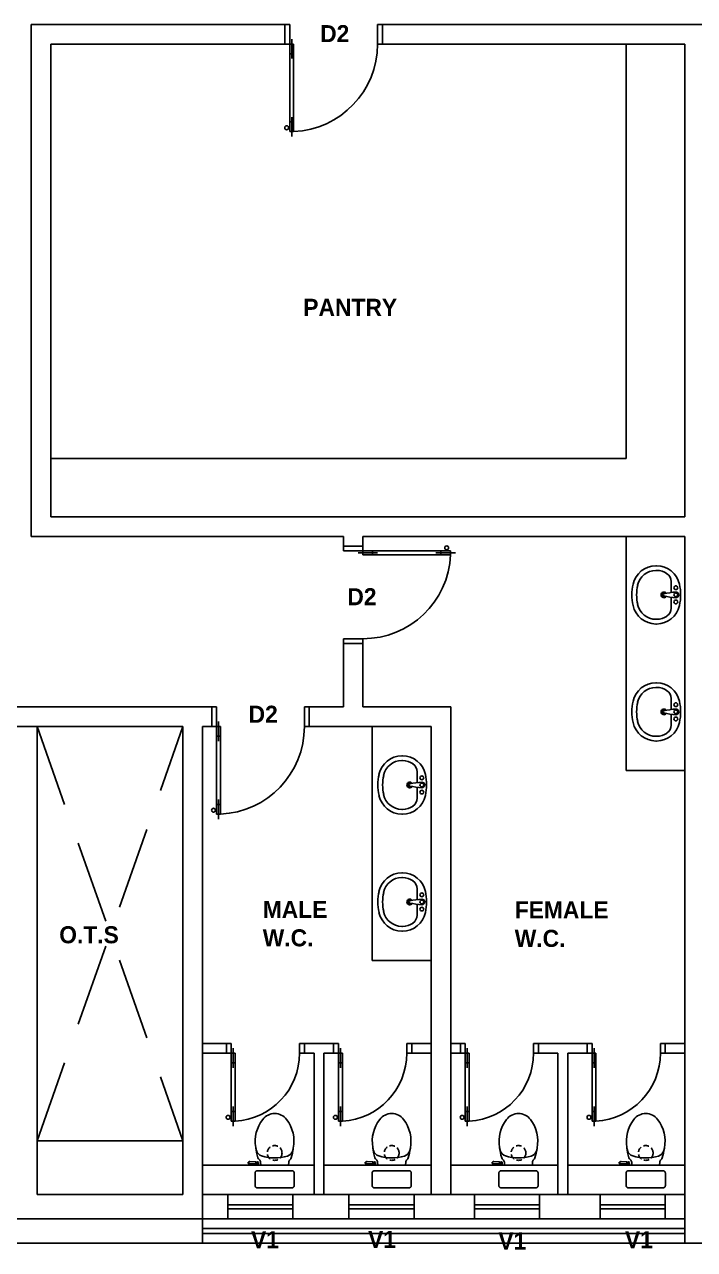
# Model space of a CAD drawing. Header units: inches. Extents: x 484217 to 497210, y -26946 to -21493.
# Drawn here: x 491278 to 491587, y -26458 to -25893 of the extents above; entities that cross this region are included whole.
import ezdxf

# ---------------------------------------------------------------- set-up
doc = ezdxf.new("R2010")
doc.units = ezdxf.units.IN
doc.header["$LTSCALE"] = 20
doc.header["$MEASUREMENT"] = 0
doc.linetypes.add('HIDDEN', pattern=[9.525, 6.35, -3.175])
doc.linetypes.add('HIDDEN2', pattern=[0.1875, 0.125, -0.0625])
for name, color, linetype in [('A-DIMENSION', 4, 'Continuous'), ('A-Door', 1, 'Continuous'), ('A-fixt', 6, 'Continuous'), ('A-GLASS', 4, 'Continuous'), ('A-STAIR', 1, 'Continuous'), ('A-STAIRS', 1, 'Continuous'), ('A-WALL', 7, 'Continuous'), ('FITS', 3, 'Continuous'), ('HOLE', 2, 'HIDDEN2'), ('I-WALL-FULL', 5, 'Continuous'), ('ventilation', 191, 'Continuous')]:
    doc.layers.add(name, color=color, linetype=linetype)
doc.layers.add('I-ANNO-TEXT', color=7, linetype='Continuous', lineweight=18)
doc.styles.add('MICRO', font='')
doc.styles.get('MICRO').set_extended_font_data('MicrogrammaSSi', bold=True)

# ---------------------------------------------------------------- blocks, each defined once
blk = doc.blocks.new('2D-L100')
at = {"layer": 'A-Door'}
for p, q in [((0.07, 0.949), (0.07, 1.149)), ((0.038, 1.067), (0.05, 1.067)), ((0.038, 1.051), (0.05, 1.051)), ((0.09, 1.099), (0.05, 1.099)), ((0.05, 0.2), (0.05, 1.099)), ((0.09, 0.2), (0.09, 1.099)), ((0.09, 0.999), (0.05, 0.999)), ((0.05, 0.3), (0.09, 0.3)), ((0.07, 0.35), (0.07, 0.15)), ((0.05, 0.2), (0, 0.2)), ((0, 0.2), (0, 0)), ((0.05, 0.2), (0.09, 0.2)), ((0.05, 0), (0.05, 0.2)), ((0.95, 0.2), (1, 0.2)), ((0.95, 0), (0.95, 0.2)), ((1, 0.2), (1, 0)), ((0, 0), (0.05, 0)), ((1, 0), (0.95, 0))]:
    blk.add_line(p, q, dxfattribs=at)
blk.add_circle((0.018, 1.059), 0.02, dxfattribs=at)
blk.add_arc((0.05, 0.2), 0.9, 0, 87.4527, dxfattribs=at)
blk = doc.blocks.new('washe02')
at = {"layer": 'A-fixt'}
for p, q in [((-0.024, -0.097), (-0.136, -0.097)), ((0.136, -0.097), (0.024, -0.097)), ((-0.299, -0.247), (-0.299, -0.253)), ((-0.25, -0.247), (-0.25, -0.253)), ((0.25, -0.253), (0.25, -0.247))]:
    blk.add_line(p, q, dxfattribs=at)
for centre in [(-0.073, -0.049), (0, -0.049), (0.073, -0.049)]:
    blk.add_circle(centre, 0.0195, dxfattribs=at)
for centre, radius, start, end in [((-0.056, -0.249), 0.243, 102.5792, 179.3394), ((-0.136, -0.195), 0.0973, 90, 145.7108), ((0, -0.5), 0.5, 90, 102.5792), ((0, -0.049), 0.0292, 0, 180), ((0.941, 0.028), 0.973, 184.5022, 191.8586), ((0, -0.5), 0.5, 77.4208, 90), ((-0.941, 0.028), 0.973, 348.1414, 355.4978), ((0.056, -0.249), 0.243, 0.6606, 77.4208), ((0.136, -0.195), 0.0973, 34.2892, 90), ((-0.056, -0.249), 0.195, 145.7108, 179.3394), ((0, -0.172), 0.0292, 123.7169, 56.2831), ((0, -0.172), 0.0195, 136.5893, 43.4107), ((0, -0.172), 0.0114, 180, 0), ((0.056, -0.249), 0.195, 0.6606, 34.2892), ((0, -0.25), 0.299, 0, 0.6606), ((0, -0.25), 0.299, 359.3394, 360), ((-0.056, -0.251), 0.243, 180.6606, 257.4208), ((-0.056, -0.251), 0.195, 180.6606, 257.4208), ((0.056, -0.251), 0.195, 282.5792, 359.3394), ((0.056, -0.251), 0.243, 282.5792, 359.3394), ((0, 0), 0.5, 257.4208, 270), ((0, 0), 0.451, 257.4208, 270), ((0, 0), 0.451, 270, 282.5792), ((0, 0), 0.5, 270, 282.5792)]:
    blk.add_arc(centre, radius, start, end, dxfattribs=at)
blk = doc.blocks.new('1D-L080')
at = {"layer": 'A-Door'}
for p, q in [((0.038, 0.767), (0.05, 0.767)), ((0.05, 0.1), (0.05, 0.799)), ((0.09, 0.799), (0.05, 0.799)), ((0.07, 0.649), (0.07, 0.849)), ((0.09, 0.1), (0.09, 0.799)), ((0.038, 0.751), (0.05, 0.751)), ((0.09, 0.699), (0.05, 0.699)), ((0.05, 0.2), (0.09, 0.2)), ((0.07, 0.25), (0.07, 0.05)), ((0, 0.1), (0, 0)), ((0.05, 0.1), (0, 0.1)), ((0, 0), (0.05, 0)), ((0.05, 0), (0.05, 0.1)), ((0.05, 0.1), (0.09, 0.1)), ((0.75, 0.1), (0.8, 0.1)), ((0.75, 0), (0.75, 0.1)), ((0.8, 0), (0.75, 0)), ((0.8, 0.1), (0.8, 0))]:
    blk.add_line(p, q, dxfattribs=at)
blk.add_circle((0.018, 0.759), 0.02, dxfattribs=at)
blk.add_arc((0.05, 0.1), 0.7, 0, 86.7242, dxfattribs=at)

msp = doc.modelspace()

# ---------------------------------------------------------------- linework, layer by layer
at = {"layer": 'A-DIMENSION', "color": 8}
for p, q in [((491582.81, -26432.85, 6.93), (491360.29, -26432.85, 6.93)), ((491360.29, -26444.1, 6.93), (491360.29, -26455.35, 6.93)), ((491582.81, -26444.1, 6.93), (491582.81, -26455.35, 6.93)), ((491227.8, -26455.35, 6.93), (491360.29, -26455.35, 6.93)), ((491582.81, -26455.35, 6.93), (491652.79, -26455.35, 6.93))]:
    msp.add_line(p, q, dxfattribs=at)
at = {"layer": 'A-fixt'}
for p, q in [((491555.81, -26093.1, 6.93), (491555.81, -25901.85, 6.93)), ((491555.81, -26093.1, 6.93), (491290.31, -26093.1, 6.93)), ((491555.81, -26129.1, 6.93), (491555.81, -26237.1, 6.93)), ((491438.59, -26216.85, 6.93), (491438.59, -26324.85, 6.93)), ((491555.81, -26237.1, 6.93), (491582.81, -26237.1, 6.93)), ((491438.59, -26324.85, 6.93), (491465.59, -26324.85, 6.93))]:
    msp.add_line(p, q, dxfattribs=at)
at = {"layer": 'A-GLASS'}
for p, q in [((491582.81, -26444.1, 6.93), (491360.29, -26444.1, 6.93)), ((491582.81, -26448.6, 6.93), (491360.29, -26448.6, 6.93)), ((491582.81, -26450.85, 6.93), (491360.29, -26450.85, 6.93)), ((491582.81, -26455.35, 6.93), (491360.29, -26455.35, 6.93))]:
    msp.add_line(p, q, dxfattribs=at)
at = {"layer": 'A-STAIR', "color": 8, "linetype": 'HIDDEN', "ltscale": 0.3}
for p, q in [((491284.02, -26408.1, 6.93), (491351.29, -26216.85, 6.93)), ((491284.02, -26216.85, 6.93), (491351.29, -26408.1, 6.93))]:
    msp.add_line(p, q, dxfattribs=at)
at = {"layer": 'A-STAIR'}
msp.add_line((491351.29, -26408.1, 6.93), (491284.02, -26408.1, 6.93), dxfattribs=at)
at = {"layer": 'A-STAIRS'}
msp.add_line((491398.31, -26455.35, 6.93), (491360.29, -26455.35, 6.93), dxfattribs=at)
at = {"layer": 'A-WALL'}
for p, q in [((491284.02, -26216.85, 6.93), (491284.02, -26432.85, 6.93)), ((491351.29, -26216.85, 6.93), (491284.02, -26216.85, 6.93))]:
    msp.add_line(p, q, dxfattribs=at)
at = {"layer": 'FITS', "color": 6}
for p, q in [((491360.29, -26419.26, 6.93), (491411.81, -26419.26, 6.93)), ((491381.39, -26417.89, 6.93), (491381.68, -26417.89, 6.93)), ((491381.39, -26418.2, 6.93), (491381.39, -26417.89, 6.93)), ((491381.39, -26418.2, 6.93), (491381.39, -26418.52, 6.93)), ((491381.39, -26418.52, 6.93), (491381.68, -26418.52, 6.93)), ((491381.68, -26417.89, 6.93), (491381.68, -26418.2, 6.93)), ((491381.68, -26418.52, 6.93), (491381.68, -26418.2, 6.93)), ((491382.2, -26417.64, 6.93), (491384.87, -26417.85, 6.93)), ((491382.2, -26418.77, 6.93), (491384.87, -26418.56, 6.93)), ((491384.87, -26417.85, 6.93), (491384.87, -26418.2, 6.93)), ((491385.34, -26417.99, 6.93), (491384.87, -26417.99, 6.93)), ((491384.87, -26418.56, 6.93), (491384.87, -26418.2, 6.93)), ((491385.34, -26418.42, 6.93), (491384.87, -26418.42, 6.93)), ((491386.4, -26418.98, 6.93), (491385.06, -26418.98, 6.93)), ((491385.06, -26419.26, 6.93), (491385.06, -26418.98, 6.93)), ((491385.56, -26418.6, 6.93), (491385.56, -26418.98, 6.93)), ((491385.88, -26418.59, 6.93), (491385.88, -26418.98, 6.93)), ((491386.4, -26419.26, 6.93), (491386.4, -26418.98, 6.93)), ((491387.17, -26419.26, 6.93), (491387.11, -26418.02, 6.93)), ((491400.07, -26418.02, 6.93), (491400, -26419.26, 6.93)), ((491416.31, -26419.26, 6.93), (491465.81, -26419.26, 6.93)), ((491435.39, -26417.89, 6.93), (491435.68, -26417.89, 6.93)), ((491435.39, -26418.2, 6.93), (491435.39, -26417.89, 6.93)), ((491435.39, -26418.2, 6.93), (491435.39, -26418.52, 6.93)), ((491435.39, -26418.52, 6.93), (491435.68, -26418.52, 6.93)), ((491435.68, -26417.89, 6.93), (491435.68, -26418.2, 6.93)), ((491435.68, -26418.52, 6.93), (491435.68, -26418.2, 6.93)), ((491436.2, -26417.64, 6.93), (491438.87, -26417.85, 6.93)), ((491436.2, -26418.77, 6.93), (491438.87, -26418.56, 6.93)), ((491438.87, -26417.85, 6.93), (491438.87, -26418.2, 6.93)), ((491439.34, -26417.99, 6.93), (491438.87, -26417.99, 6.93)), ((491438.87, -26418.56, 6.93), (491438.87, -26418.2, 6.93)), ((491439.34, -26418.42, 6.93), (491438.87, -26418.42, 6.93)), ((491440.4, -26418.98, 6.93), (491439.06, -26418.98, 6.93)), ((491439.06, -26419.26, 6.93), (491439.06, -26418.98, 6.93)), ((491439.56, -26418.6, 6.93), (491439.56, -26418.98, 6.93)), ((491439.88, -26418.59, 6.93), (491439.88, -26418.98, 6.93)), ((491440.4, -26419.26, 6.93), (491440.4, -26418.98, 6.93)), ((491441.17, -26419.26, 6.93), (491441.11, -26418.02, 6.93)), ((491454.07, -26418.02, 6.93), (491454, -26419.26, 6.93)), ((491474.81, -26419.26, 6.93), (491524.31, -26419.26, 6.93)), ((491493.89, -26417.89, 6.93), (491494.18, -26417.89, 6.93)), ((491493.89, -26418.2, 6.93), (491493.89, -26417.89, 6.93)), ((491493.89, -26418.2, 6.93), (491493.89, -26418.52, 6.93)), ((491493.89, -26418.52, 6.93), (491494.18, -26418.52, 6.93)), ((491494.18, -26417.89, 6.93), (491494.18, -26418.2, 6.93)), ((491494.18, -26418.52, 6.93), (491494.18, -26418.2, 6.93)), ((491494.7, -26417.64, 6.93), (491497.37, -26417.85, 6.93)), ((491494.7, -26418.77, 6.93), (491497.37, -26418.56, 6.93)), ((491497.37, -26417.85, 6.93), (491497.37, -26418.2, 6.93)), ((491497.84, -26417.99, 6.93), (491497.37, -26417.99, 6.93)), ((491497.37, -26418.56, 6.93), (491497.37, -26418.2, 6.93)), ((491497.84, -26418.42, 6.93), (491497.37, -26418.42, 6.93)), ((491498.9, -26418.98, 6.93), (491497.56, -26418.98, 6.93)), ((491497.56, -26419.26, 6.93), (491497.56, -26418.98, 6.93)), ((491498.06, -26418.6, 6.93), (491498.06, -26418.98, 6.93)), ((491498.38, -26418.59, 6.93), (491498.38, -26418.98, 6.93)), ((491498.9, -26419.26, 6.93), (491498.9, -26418.98, 6.93)), ((491499.67, -26419.26, 6.93), (491499.61, -26418.02, 6.93)), ((491512.57, -26418.02, 6.93), (491512.5, -26419.26, 6.93)), ((491528.59, -26419.26, 6.93), (491582.81, -26419.26, 6.93)), ((491552.61, -26417.89, 6.93), (491552.9, -26417.89, 6.93)), ((491552.61, -26418.2, 6.93), (491552.61, -26417.89, 6.93)), ((491552.61, -26418.2, 6.93), (491552.61, -26418.52, 6.93)), ((491552.61, -26418.52, 6.93), (491552.9, -26418.52, 6.93)), ((491552.9, -26417.89, 6.93), (491552.9, -26418.2, 6.93)), ((491552.9, -26418.52, 6.93), (491552.9, -26418.2, 6.93)), ((491553.43, -26417.64, 6.93), (491556.09, -26417.85, 6.93)), ((491553.43, -26418.77, 6.93), (491556.09, -26418.56, 6.93)), ((491556.09, -26417.85, 6.93), (491556.09, -26418.2, 6.93)), ((491556.57, -26417.99, 6.93), (491556.09, -26417.99, 6.93)), ((491556.09, -26418.56, 6.93), (491556.09, -26418.2, 6.93)), ((491556.57, -26418.42, 6.93), (491556.09, -26418.42, 6.93)), ((491557.62, -26418.98, 6.93), (491556.29, -26418.98, 6.93)), ((491556.29, -26419.26, 6.93), (491556.29, -26418.98, 6.93)), ((491556.78, -26418.6, 6.93), (491556.78, -26418.98, 6.93)), ((491557.1, -26418.59, 6.93), (491557.1, -26418.98, 6.93)), ((491557.62, -26419.26, 6.93), (491557.62, -26418.98, 6.93)), ((491558.4, -26419.26, 6.93), (491558.33, -26418.02, 6.93)), ((491571.29, -26418.02, 6.93), (491571.23, -26419.26, 6.93))]:
    msp.add_line(p, q, dxfattribs=at)
at = {"layer": 'FITS', "color": 6, "linetype": 'HIDDEN', "elevation": 6.93}
for points in [[(491401.51, -26429.81), (491385.66, -26429.81, -0.414214), (491384.53, -26428.68), (491384.53, -26423.02, -0.414214), (491385.66, -26421.89), (491401.51, -26421.89, -0.414214), (491402.65, -26423.02), (491402.65, -26428.68, -0.414214)], [(491455.51, -26429.81), (491439.66, -26429.81, -0.414214), (491438.53, -26428.68), (491438.53, -26423.02, -0.414214), (491439.66, -26421.89), (491455.51, -26421.89, -0.414214), (491456.65, -26423.02), (491456.65, -26428.68, -0.414214)], [(491514.01, -26429.81), (491498.16, -26429.81, -0.414214), (491497.03, -26428.68), (491497.03, -26423.02, -0.414214), (491498.16, -26421.89), (491514.01, -26421.89, -0.414214), (491515.15, -26423.02), (491515.15, -26428.68, -0.414214)], [(491572.74, -26429.81), (491556.89, -26429.81, -0.414214), (491555.75, -26428.68), (491555.75, -26423.02, -0.414214), (491556.89, -26421.89), (491572.74, -26421.89, -0.414214), (491573.87, -26423.02), (491573.87, -26428.68, -0.414214)]]:
    msp.add_lwpolyline(points, format="xyb", close=True, dxfattribs=at)
at = {"layer": 'FITS', "color": 6}
for centre in [(491385.71, -26418.2, 6.93), (491439.71, -26418.2, 6.93), (491498.21, -26418.2, 6.93), (491556.93, -26418.2, 6.93)]:
    msp.add_circle(centre, 0.424, dxfattribs=at)
for centre, radius, start, end in [((491401.22, -26408.34, 6.93), 16.59, 142.2992, 189.6266), ((491393.59, -26402.44, 6.93), 6.94, 37.452, 142.2993), ((491385.98, -26408.27, 6.93), 16.52, 348.9959, 37.4521), ((491455.22, -26408.34, 6.93), 16.59, 142.2992, 189.6266), ((491447.59, -26402.44, 6.93), 6.94, 37.452, 142.2993), ((491439.98, -26408.27, 6.93), 16.52, 348.9959, 37.4521), ((491513.72, -26408.34, 6.93), 16.59, 142.2992, 189.6266), ((491506.09, -26402.44, 6.93), 6.94, 37.452, 142.2993), ((491498.48, -26408.27, 6.93), 16.52, 348.9959, 37.4521), ((491572.45, -26408.34, 6.93), 16.59, 142.2992, 189.6266), ((491564.81, -26402.44, 6.93), 6.94, 37.452, 142.2993), ((491557.2, -26408.27, 6.93), 16.52, 348.9959, 37.4521), ((491404.53, -26409.51, 6.93), 19.72, 184.6535, 198.8579), ((491401.22, -26408.34, 6.93), 16.59, 189.6265, 194.9392), ((491388.63, -26411.7, 6.93), 3.55, 194.9392, 252.9837), ((491393.59, -26395.5, 6.93), 20.49, 252.9837, 286.7801), ((491398.48, -26411.72, 6.93), 3.55, 286.7801, 344.5556), ((491375.75, -26407.92, 6.93), 26.68, 342.4333, 352.4525), ((491385.98, -26408.27, 6.93), 16.52, 344.5556, 348.9959), ((491458.53, -26409.51, 6.93), 19.72, 184.6535, 198.8579), ((491455.22, -26408.34, 6.93), 16.59, 189.6265, 194.9392), ((491442.63, -26411.7, 6.93), 3.55, 194.9392, 252.9837), ((491447.59, -26395.5, 6.93), 20.49, 252.9837, 286.7801), ((491452.48, -26411.72, 6.93), 3.55, 286.7801, 344.5556), ((491429.75, -26407.92, 6.93), 26.68, 342.4333, 352.4525), ((491439.98, -26408.27, 6.93), 16.52, 344.5556, 348.9959), ((491517.03, -26409.51, 6.93), 19.72, 184.6535, 198.8579), ((491513.72, -26408.34, 6.93), 16.59, 189.6265, 194.9392), ((491501.13, -26411.7, 6.93), 3.55, 194.9392, 252.9837), ((491506.09, -26395.5, 6.93), 20.49, 252.9837, 286.7801), ((491510.98, -26411.72, 6.93), 3.55, 286.7801, 344.5556), ((491488.25, -26407.92, 6.93), 26.68, 342.4333, 352.4525), ((491498.48, -26408.27, 6.93), 16.52, 344.5556, 348.9959), ((491575.75, -26409.51, 6.93), 19.72, 184.6535, 198.8579), ((491572.45, -26408.34, 6.93), 16.59, 189.6265, 194.9392), ((491559.86, -26411.7, 6.93), 3.55, 194.9392, 252.9837), ((491564.81, -26395.5, 6.93), 20.49, 252.9837, 286.7801), ((491569.7, -26411.72, 6.93), 3.55, 286.7801, 344.5556), ((491546.97, -26407.92, 6.93), 26.68, 342.4333, 352.4525), ((491557.2, -26408.27, 6.93), 16.52, 344.5556, 348.9959), ((491382.15, -26418.2, 6.93), 0.571, 85.3249, 146.1277), ((491382.15, -26418.2, 6.93), 0.571, 213.8723, 274.6751), ((491387.53, -26415.32, 6.93), 1.77, 198.8579, 231.2017), ((491385.28, -26418.12, 6.93), 1.83, 3.0745, 51.2017), ((491401.89, -26418.12, 6.93), 1.83, 131.7495, 176.9255), ((491399.5, -26415.43, 6.93), 1.77, 311.7494, 342.4334), ((491436.15, -26418.2, 6.93), 0.571, 85.3249, 146.1277), ((491436.15, -26418.2, 6.93), 0.571, 213.8723, 274.6751), ((491441.53, -26415.32, 6.93), 1.77, 198.8579, 231.2017), ((491439.28, -26418.12, 6.93), 1.83, 3.0745, 51.2017), ((491455.89, -26418.12, 6.93), 1.83, 131.7495, 176.9255), ((491453.5, -26415.43, 6.93), 1.77, 311.7494, 342.4334), ((491494.65, -26418.2, 6.93), 0.571, 85.3249, 146.1277), ((491494.65, -26418.2, 6.93), 0.571, 213.8723, 274.6751), ((491500.03, -26415.32, 6.93), 1.77, 198.8579, 231.2017), ((491497.78, -26418.12, 6.93), 1.83, 3.0745, 51.2017), ((491514.39, -26418.12, 6.93), 1.83, 131.7495, 176.9255), ((491512, -26415.43, 6.93), 1.77, 311.7494, 342.4334), ((491553.38, -26418.2, 6.93), 0.571, 85.3249, 146.1277), ((491553.38, -26418.2, 6.93), 0.571, 213.8723, 274.6751), ((491558.76, -26415.32, 6.93), 1.77, 198.8579, 231.2017), ((491556.51, -26418.12, 6.93), 1.83, 3.0745, 51.2017), ((491573.12, -26418.12, 6.93), 1.83, 131.7495, 176.9255), ((491570.73, -26415.43, 6.93), 1.77, 311.7494, 342.4334)]:
    msp.add_arc(centre, radius, start, end, dxfattribs=at)
at = {"layer": 'HOLE', "color": 6}
for centre in [(491393.59, -26413.71, 6.93), (491447.59, -26413.71, 6.93), (491506.09, -26413.71, 6.93), (491564.81, -26413.71, 6.93)]:
    msp.add_circle(centre, 3.4, dxfattribs=at)
at = {"layer": 'I-WALL-FULL'}
for p, q in [((491281.31, -25892.85, 6.93), (491281.31, -26129.1, 6.93)), ((491398.31, -25892.85, 6.93), (491281.31, -25892.85, 6.93)), ((491398.31, -25892.85, 6.93), (491398.31, -25901.85, 6.93)), ((491591.81, -25892.85, 6.93), (491443.31, -25892.85, 6.93)), ((491443.31, -25901.85, 6.93), (491443.31, -25892.85, 6.93)), ((491290.31, -25901.85, 6.93), (491290.31, -26120.1, 6.93)), ((491290.31, -25901.85, 6.93), (491398.31, -25901.85, 6.93)), ((491443.31, -25901.85, 6.93), (491582.81, -25901.85, 6.93)), ((491582.81, -26120.1, 6.93), (491582.81, -25901.85, 6.93)), ((491582.81, -26120.1, 6.93), (491290.31, -26120.1, 6.93)), ((491425.31, -26129.1, 6.93), (491281.31, -26129.1, 6.93)), ((491425.31, -26129.1, 6.93), (491425.31, -26133.6, 6.93)), ((491582.81, -26129.1, 6.93), (491434.31, -26129.1, 6.93)), ((491434.31, -26129.1, 6.93), (491434.31, -26133.6, 6.93)), ((491582.81, -26363.1, 6.93), (491582.81, -26129.1, 6.93)), ((491582.81, -26363.1, 6.93), (491582.81, -26129.1, 6.93)), ((491434.31, -26133.6, 6.93), (491425.31, -26133.6, 6.93)), ((491434.31, -26178.6, 6.93), (491425.31, -26178.6, 6.93)), ((491425.31, -26178.6, 6.93), (491425.31, -26207.85, 6.93)), ((491434.31, -26178.6, 6.93), (491434.31, -26207.85, 6.93)), ((491364.56, -26207.85, 6.93), (491063.29, -26207.85, 6.93)), ((491364.56, -26216.85, 6.93), (491364.56, -26207.85, 6.93)), ((491409.56, -26216.85, 6.93), (491409.56, -26207.85, 6.93)), ((491425.31, -26207.85, 6.93), (491409.56, -26207.85, 6.93)), ((491474.81, -26207.85, 6.93), (491434.31, -26207.85, 6.93)), ((491474.81, -26363.1, 6.93), (491474.81, -26207.85, 6.93)), ((491351.29, -26216.85, 6.93), (491072.29, -26216.85, 6.93)), ((491351.29, -26216.85, 6.93), (491351.29, -26432.85, 6.93)), ((491364.56, -26216.85, 6.93), (491360.29, -26216.85, 6.93)), ((491360.29, -26216.85, 6.93), (491360.29, -26444.1, 6.93)), ((491364.56, -26216.85, 6.93), (491360.29, -26216.85, 6.93)), ((491465.81, -26216.85, 6.93), (491409.56, -26216.85, 6.93)), ((491465.81, -26363.1, 6.93), (491465.81, -26216.85, 6.93)), ((491371.31, -26363.1, 6.93), (491360.29, -26363.1, 6.93)), ((491371.31, -26367.6, 6.93), (491371.31, -26363.1, 6.93)), ((491407.31, -26367.6, 6.93), (491407.31, -26363.1, 6.93)), ((491420.81, -26363.1, 6.93), (491407.31, -26363.1, 6.93)), ((491420.81, -26367.6, 6.93), (491420.81, -26363.1, 6.93)), ((491456.81, -26367.6, 6.93), (491456.81, -26363.1, 6.93)), ((491465.81, -26363.1, 6.93), (491456.81, -26363.1, 6.93)), ((491465.81, -26432.85, 6.93), (491465.81, -26363.1, 6.93)), ((491474.81, -26432.85, 6.93), (491474.81, -26363.1, 6.93)), ((491479.31, -26363.1, 6.93), (491474.81, -26363.1, 6.93)), ((491479.31, -26367.6, 6.93), (491479.31, -26363.1, 6.93)), ((491537.81, -26363.1, 6.93), (491515.31, -26363.1, 6.93)), ((491515.31, -26367.6, 6.93), (491515.31, -26363.1, 6.93)), ((491537.81, -26367.6, 6.93), (491537.81, -26363.1, 6.93)), ((491582.81, -26363.1, 6.93), (491573.81, -26363.1, 6.93)), ((491573.81, -26367.6, 6.93), (491573.81, -26363.1, 6.93)), ((491582.81, -26444.1, 6.93), (491582.81, -26363.1, 6.93)), ((491371.31, -26367.6, 6.93), (491360.29, -26367.6, 6.93)), ((491411.81, -26367.6, 6.93), (491407.31, -26367.6, 6.93)), ((491411.81, -26432.85, 6.93), (491411.81, -26367.6, 6.93)), ((491416.31, -26432.85, 6.93), (491416.31, -26367.6, 6.93)), ((491420.81, -26367.6, 6.93), (491416.31, -26367.6, 6.93)), ((491465.81, -26367.6, 6.93), (491456.81, -26367.6, 6.93)), ((491479.31, -26367.6, 6.93), (491474.81, -26367.6, 6.93)), ((491524.31, -26367.6, 6.93), (491515.31, -26367.6, 6.93)), ((491524.31, -26432.85, 6.93), (491524.31, -26367.6, 6.93)), ((491528.81, -26432.85, 6.93), (491528.81, -26367.6, 6.93)), ((491537.81, -26367.6, 6.93), (491528.81, -26367.6, 6.93)), ((491582.81, -26367.6, 6.93), (491573.81, -26367.6, 6.93)), ((491351.29, -26432.85, 6.93), (491284.02, -26432.85, 6.93)), ((491360.29, -26444.1, 6.93), (491227.8, -26444.1, 6.93))]:
    msp.add_line(p, q, dxfattribs=at)
at = {"layer": 'ventilation'}
for p, q in [((491372.01, -26432.85, 6.93), (491372.01, -26444.1, 6.93)), ((491372.01, -26432.85, 6.93), (491402.01, -26432.85, 6.93)), ((491372.01, -26437.67), (491402.01, -26437.67)), ((491402.01, -26444.1, 6.93), (491402.01, -26432.85, 6.93)), ((491427.89, -26432.85, 6.93), (491427.89, -26444.1, 6.93)), ((491427.89, -26432.85, 6.93), (491457.89, -26432.85, 6.93)), ((491427.89, -26437.67), (491457.89, -26437.67)), ((491457.89, -26444.1, 6.93), (491457.89, -26432.85, 6.93)), ((491485.86, -26432.85, 6.93), (491485.86, -26444.1, 6.93)), ((491485.86, -26432.85, 6.93), (491515.86, -26432.85, 6.93)), ((491485.86, -26437.67), (491515.86, -26437.67)), ((491515.86, -26444.1, 6.93), (491515.86, -26432.85, 6.93)), ((491543.75, -26432.85, 6.93), (491543.75, -26444.1, 6.93)), ((491543.75, -26432.85, 6.93), (491573.75, -26432.85, 6.93)), ((491543.75, -26437.67), (491573.75, -26437.67)), ((491573.75, -26444.1, 6.93), (491573.75, -26432.85, 6.93)), ((491402.01, -26439.43), (491372.01, -26439.43)), ((491457.89, -26439.43), (491427.89, -26439.43)), ((491515.86, -26439.43), (491485.86, -26439.43)), ((491573.75, -26439.43), (491543.75, -26439.43)), ((491372.01, -26444.1, 6.93), (491402.01, -26444.1, 6.93)), ((491427.89, -26444.1, 6.93), (491457.89, -26444.1, 6.93)), ((491485.86, -26444.1, 6.93), (491515.86, -26444.1, 6.93)), ((491543.75, -26444.1, 6.93), (491573.75, -26444.1, 6.93))]:
    msp.add_line(p, q, dxfattribs=at)

# ---------------------------------------------------------------- block references
at = {"layer": 'A-Door', "yscale": 45, "zscale": 45}
for name, p, xscale, rotation in [('2D-L100', (491398.31, -25892.85, 6.93), -45, 180), ('2D-L100', (491425.31, -26133.6, 6.93), 45, 270), ('2D-L100', (491364.56, -26207.85, 6.93), -45, 180), ('1D-L080', (491371.31, -26363.1, 6.93), -45, 180), ('1D-L080', (491420.81, -26363.1, 6.93), -45, 180), ('1D-L080', (491479.31, -26363.1, 6.93), -45, 180)]:
    msp.add_blockref(name, p, dxfattribs=dict(at, xscale=xscale, rotation=rotation))
at = {"layer": 'A-fixt', "xscale": 45, "yscale": 45, "zscale": 45, "rotation": 270}
for p in [(491580.92, -26156.1, 6.93), (491580.92, -26210.1, 6.93), (491463.7, -26243.85, 6.93), (491463.7, -26297.85, 6.93)]:
    msp.add_blockref('washe02', p, dxfattribs=at)
at = {"layer": 'I-WALL-FULL', "xscale": -45, "yscale": 45, "zscale": 45, "rotation": 180}
msp.add_blockref('1D-L080', (491537.81, -26363.1, 6.93), dxfattribs=at)

# ---------------------------------------------------------------- texts
at = {"layer": 'I-ANNO-TEXT', "style": 'MICRO'}
for s, p in [('PANTRY', (491406.8, -26027.32, 6.93)), ('O.T.S', (491294.18, -26316.92, 6.93))]:
    msp.add_text(s, height=7.875, dxfattribs=at).set_placement(p)
at = {"layer": 'I-ANNO-TEXT', "char_height": 7.875, "attachment_point": 1, "style": 'MICRO'}
for s, width, insert in [('{\\fBahnschrift Light|b1|i0|c0|p34;D2}', 7.4099, (491414.58, -25893.12, 6.93)), ('{\\fBahnschrift Light|b1|i0|c0|p34;D2}', 7.4099, (491427.13, -26153.02, 6.93)), ('{\\fBahnschrift Light|b1|i0|c0|p34;D2}', 7.4099, (491381.57, -26207.26, 6.93)), ('{\\fBahnschrift Light|b1|i0|c0|p34;MALE\\PW.C.}', 6039.9258, (491388.09, -26297.33, 6.93)), ('{\\fBahnschrift Light|b1|i0|c0|p34;FEMALE\\PW.C.}', 6039.9258, (491504.37, -26297.58, 6.93)), ('{\\fBahnschrift Light|b1|i0|c0|p34;V1}', 7.4099, (491436.67, -26449.66, 6.93)), ('{\\fBahnschrift Light|b1|i0|c0|p34;V1}', 7.4099, (491382.68, -26449.84, 6.93)), ('{\\fBahnschrift Light|b1|i0|c0|p34;V1}', 7.4099, (491496.82, -26450.38, 6.93)), ('{\\fBahnschrift Light|b1|i0|c0|p34;V1}', 7.4099, (491555.22, -26449.83, 6.93))]:
    msp.add_mtext_dynamic_manual_height_columns(s, width=width, gutter_width=1.5, heights=[0], dxfattribs=dict(at, insert=insert))

doc.saveas('drawing.dxf')
